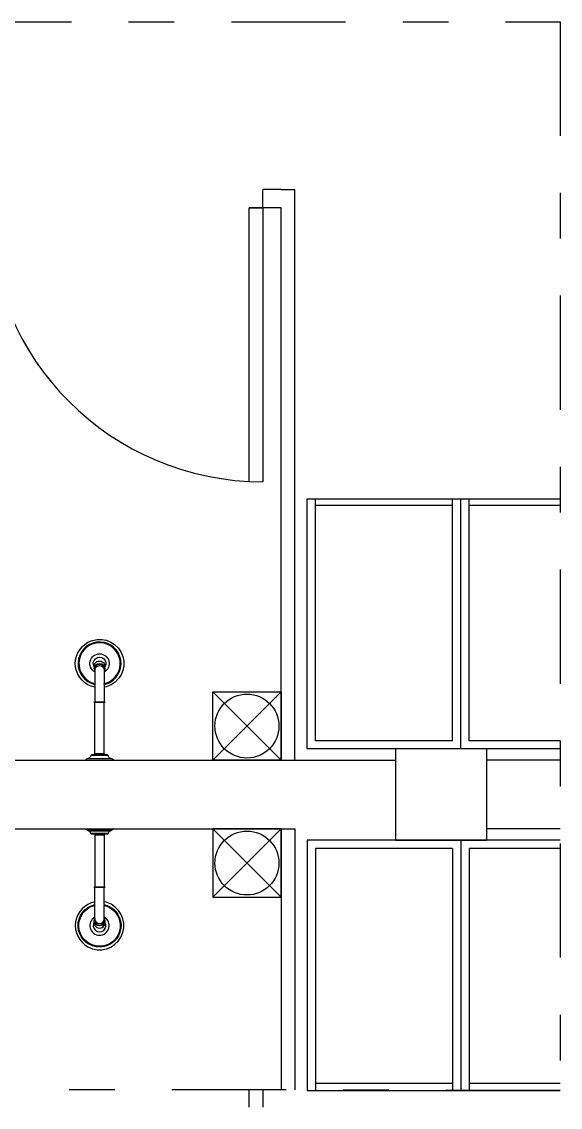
# Model space of a CAD drawing. Header units: inches. Extents: x 542787 to 543192, y 9574025 to 9574373.
# Drawn here: x 542833.332 to 542834.511, y 9574188.034 to 9574190.412 of the extents above; entities that cross this region are included whole.
import ezdxf

# ---------------------------------------------------------------- set-up
doc = ezdxf.new("R2010")
doc.units = ezdxf.units.IN
doc.header["$MEASUREMENT"] = 0
doc.linetypes.add('DASHDOT', pattern=[1, 0.5, -0.25, 0, -0.25])
doc.linetypes.add('DASHDOT2', pattern=[0.5, 0.25, -0.125, 0, -0.125])
doc.layers.add('CERCADURA', color=7, linetype='Continuous')
doc.layers.add('I-ARQ', color=8, linetype='Continuous')

msp = doc.modelspace()

# ---------------------------------------------------------------- linework, layer by layer
at = {"layer": 'CERCADURA', "color": 9, "linetype": 'DASHDOT2'}
msp.add_lwpolyline([(542827.7912, 9574190.4116), (542834.5109, 9574190.4116), (542834.5109, 9574188.0708), (542827.7912, 9574188.0807)], close=True, dxfattribs=at)
at = {"layer": 'I-ARQ'}
for p, q in [((542833.9002, 9574190.0438), (542833.8602, 9574190.0438)), ((542833.8602, 9574190.0038), (542833.8602, 9574190.0438)), ((542833.9002, 9574190.0438), (542833.9302, 9574190.0438)), ((542833.9302, 9574188.7938), (542833.9302, 9574190.0438)), ((542833.9002, 9574190.0038), (542833.8302, 9574190.0038)), ((542833.8302, 9574189.4038), (542833.8302, 9574190.0038)), ((542833.8302, 9574190.0038), (542833.8602, 9574190.0038)), ((542833.8602, 9574190.0038), (542833.8602, 9574189.4038)), ((542833.9002, 9574188.7938), (542833.9002, 9574190.0038)), ((542833.9572, 9574188.8188), (542833.9572, 9574189.3668)), ((542833.9572, 9574189.3668), (542834.2752, 9574189.3668)), ((542833.9752, 9574188.8368), (542833.9752, 9574189.3668)), ((542834.2752, 9574189.3668), (542834.2932, 9574189.3668)), ((542834.2752, 9574188.8368), (542834.2752, 9574189.3668)), ((542834.2932, 9574188.8188), (542834.2932, 9574189.3668)), ((542834.2932, 9574188.8188), (542834.2932, 9574189.3668)), ((542834.2932, 9574189.3668), (542834.5109, 9574189.3668)), ((542834.3112, 9574188.8368), (542834.3112, 9574189.3668)), ((542833.7502, 9574188.7938), (542833.7502, 9574188.9438)), ((542833.7502, 9574188.9438), (542833.9002, 9574188.9438)), ((542833.9002, 9574188.7938), (542833.7502, 9574188.9438)), ((542833.9002, 9574188.9438), (542833.7502, 9574188.7938)), ((542833.9002, 9574188.9438), (542833.9002, 9574188.7938)), ((542834.2752, 9574188.8368), (542833.9752, 9574188.8368)), ((542834.5109, 9574188.8368), (542834.3112, 9574188.8368)), ((542834.2932, 9574188.8188), (542833.9572, 9574188.8188)), ((542834.3502, 9574188.8188), (542834.1502, 9574188.8188)), ((542834.1502, 9574188.8188), (542834.1502, 9574188.6188)), ((542834.3502, 9574188.8188), (542834.1502, 9574188.8188)), ((542834.1502, 9574188.8188), (542834.1502, 9574188.6188)), ((542834.5109, 9574188.8188), (542834.2932, 9574188.8188)), ((542834.3502, 9574188.6188), (542834.3502, 9574188.8188)), ((542834.3502, 9574188.6188), (542834.3502, 9574188.8188)), ((542828.2052, 9574188.7938), (542834.1502, 9574188.7938)), ((542833.9002, 9574188.7938), (542833.7502, 9574188.7938)), ((542834.5109, 9574188.7938), (542834.3502, 9574188.7938)), ((542828.2052, 9574188.6438), (542833.9302, 9574188.6438)), ((542833.7502, 9574188.6438), (542833.7502, 9574188.4938)), ((542833.9002, 9574188.6438), (542833.7502, 9574188.6438)), ((542833.9002, 9574188.6438), (542833.7502, 9574188.4938)), ((542833.9002, 9574188.4938), (542833.7502, 9574188.6438)), ((542833.9002, 9574188.6438), (542833.9002, 9574188.0717)), ((542833.9002, 9574188.4938), (542833.9002, 9574188.6438)), ((542833.9302, 9574188.6438), (542833.9302, 9574188.0717)), ((542834.5109, 9574188.6438), (542834.3502, 9574188.6438)), ((542834.2932, 9574188.6188), (542833.9572, 9574188.6188)), ((542833.9572, 9574188.6188), (542833.9572, 9574188.0708)), ((542834.1502, 9574188.6188), (542834.3502, 9574188.6188)), ((542834.1502, 9574188.6188), (542834.3502, 9574188.6188)), ((542834.2932, 9574188.6188), (542834.2932, 9574188.0708)), ((542834.5109, 9574188.6188), (542834.2932, 9574188.6188)), ((542834.2932, 9574188.6188), (542834.2932, 9574188.0708)), ((542834.2752, 9574188.6008), (542833.9752, 9574188.6008)), ((542833.9752, 9574188.6008), (542833.9752, 9574188.0708)), ((542834.2752, 9574188.6008), (542834.2752, 9574188.0708)), ((542834.5109, 9574188.6008), (542834.3112, 9574188.6008)), ((542834.3112, 9574188.6008), (542834.3112, 9574188.0708)), ((542833.7502, 9574188.4938), (542833.9002, 9574188.4938)), ((542833.8302, 9574188.0338), (542833.8302, 9574188.0718)), ((542833.8602, 9574188.0718), (542833.8602, 9574188.0338)), ((542833.9572, 9574188.0708), (542834.2752, 9574188.0708)), ((542834.2752, 9574188.0708), (542834.2932, 9574188.0708)), ((542834.2932, 9574188.0708), (542834.5109, 9574188.0708))]:
    msp.add_line(p, q, dxfattribs=at)
for points in [[(542834.2752, 9574189.3518), (542833.9752, 9574189.3518)], [(542834.5109, 9574189.3518), (542834.3112, 9574189.3518)], [(542833.4923, 9574188.8058), (542833.4923, 9574188.9215)], [(542833.513, 9574188.8058), (542833.513, 9574188.9215)], [(542833.4923, 9574188.6318), (542833.4923, 9574188.5162)], [(542833.513, 9574188.6318), (542833.513, 9574188.5162)], [(542834.2752, 9574188.0858), (542833.9752, 9574188.0858)], [(542834.5109, 9574188.0858), (542834.3112, 9574188.0858)]]:
    msp.add_lwpolyline(points, dxfattribs=at)
for points in [[(542833.4923, 9574188.9537, -0.700978), (542833.4772, 9574189.0523, -1), (542833.5281, 9574188.9592, -0.07613), (542833.513, 9574188.9537)], [(542833.513, 9574188.96, 0.06962), (542833.5252, 9574188.9646, 5.480122), (542833.4923, 9574188.96)], [(542833.4923, 9574188.9873, -3.836175), (542833.513, 9574188.9873)], [(542833.4909, 9574188.9984, -1.802734), (542833.5144, 9574188.9984)], [(542833.4836, 9574188.8041, -0.280777), (542833.4787, 9574188.798)], [(542833.5217, 9574188.8041, 0.377188), (542833.5198, 9574188.8058), (542833.4856, 9574188.8058, 0.377188), (542833.4836, 9574188.8041)], [(542833.5266, 9574188.798, -0.280777), (542833.5217, 9574188.8041)], [(542833.4836, 9574188.6335, 0.280777), (542833.4787, 9574188.6397)], [(542833.5217, 9574188.6335, -0.377188), (542833.5198, 9574188.6318), (542833.4856, 9574188.6318, -0.377188), (542833.4836, 9574188.6335)], [(542833.5266, 9574188.6397, 0.280777), (542833.5217, 9574188.6335)], [(542833.4923, 9574188.4839, 0.700978), (542833.4772, 9574188.3853, 1), (542833.5281, 9574188.4784, 0.07613), (542833.513, 9574188.4839)], [(542833.513, 9574188.4777, -0.06962), (542833.5252, 9574188.4731, -5.480122), (542833.4923, 9574188.4777)], [(542833.4923, 9574188.4504, 3.836175), (542833.513, 9574188.4504)], [(542833.4909, 9574188.4392, 1.802734), (542833.5144, 9574188.4392)]]:
    msp.add_lwpolyline(points, format="xyb", dxfattribs=at)
at = {"layer": 'I-ARQ', "ltscale": 0.06322}
for points in [[(542833.513, 9574188.96), (542833.513, 9574188.9613, 0.067971), (542833.5246, 9574188.9657, 5.429636), (542833.4923, 9574188.9613)], [(542833.513, 9574188.9873), (542833.513, 9574188.9617, 0.067551), (542833.5244, 9574188.966, 5.416932), (542833.4923, 9574188.9617)], [(542833.513, 9574188.4777), (542833.513, 9574188.4763, -0.067971), (542833.5246, 9574188.4719, -5.429636), (542833.4923, 9574188.4763)], [(542833.513, 9574188.4504), (542833.513, 9574188.476, -0.067551), (542833.5244, 9574188.4716, -5.416932), (542833.4923, 9574188.476)]]:
    msp.add_lwpolyline(points, format="xyb", dxfattribs=at)
at = {"layer": 'I-ARQ', "ltscale": 0.067122}
for points in [[(542833.4909, 9574189.0002), (542833.4909, 9574188.9947, 0.128945), (542833.4923, 9574188.9896)], [(542833.4909, 9574188.4374), (542833.4909, 9574188.4429, -0.128945), (542833.4923, 9574188.4481)]]:
    msp.add_lwpolyline(points, format="xyb", dxfattribs=at)
at = {"layer": 'I-ARQ', "ltscale": 0.06322}
for points in [[(542833.4923, 9574188.9968), (542833.4923, 9574188.9873)], [(542833.4923, 9574188.9873), (542833.4923, 9574188.9537)], [(542833.513, 9574188.9968), (542833.513, 9574188.9873)], [(542833.4923, 9574188.9537), (542833.4923, 9574188.9215)], [(542833.513, 9574188.96), (542833.513, 9574188.9537)], [(542833.513, 9574188.9537), (542833.513, 9574188.9215)], [(542833.4923, 9574188.4839), (542833.4923, 9574188.5162)], [(542833.513, 9574188.4839), (542833.513, 9574188.5162)], [(542833.4923, 9574188.4504), (542833.4923, 9574188.4839)], [(542833.513, 9574188.4777), (542833.513, 9574188.4839)], [(542833.4923, 9574188.4409), (542833.4923, 9574188.4504)], [(542833.513, 9574188.4409), (542833.513, 9574188.4504)]]:
    msp.add_lwpolyline(points, dxfattribs=at)
at = {"layer": 'I-ARQ', "ltscale": 0.067121}
for points in [[(542833.5144, 9574188.9984), (542833.5144, 9574189.0002)], [(542833.5144, 9574188.9949), (542833.5144, 9574188.9984)], [(542833.5144, 9574188.4428), (542833.5144, 9574188.4392)], [(542833.5144, 9574188.4392), (542833.5144, 9574188.4374)]]:
    msp.add_lwpolyline(points, dxfattribs=at)
at = {"layer": 'I-ARQ', "linetype": 'DASHDOT', "ltscale": 0.30975}
for points in [[(542833.4903, 9574188.9215), (542833.5151, 9574188.9215)], [(542833.4903, 9574188.5162), (542833.5151, 9574188.5162)]]:
    msp.add_lwpolyline(points, dxfattribs=at)
at = {"layer": 'I-ARQ', "ltscale": 0.258125}
for points in [[(542833.513, 9574188.9215), (542833.4923, 9574188.9215)], [(542833.513, 9574188.5162), (542833.4923, 9574188.5162)]]:
    msp.add_lwpolyline(points, dxfattribs=at)
at = {"layer": 'I-ARQ', "ltscale": 0.200747}
for points in [[(542833.4755, 9574188.7968, 0.164371), (542833.4718, 9574188.7938), (542833.5336, 9574188.7938, 0.164371), (542833.5298, 9574188.7968)], [(542833.4755, 9574188.6408, -0.164371), (542833.4718, 9574188.6438), (542833.5336, 9574188.6438, -0.164371), (542833.5298, 9574188.6408)]]:
    msp.add_lwpolyline(points, format="xyb", dxfattribs=at)
at = {"layer": 'I-ARQ'}
for points in [[(542833.5298, 9574188.7968), (542833.4755, 9574188.7968), (542833.4787, 9574188.798), (542833.5266, 9574188.798)], [(542833.5298, 9574188.6408), (542833.4755, 9574188.6408), (542833.4787, 9574188.6397), (542833.5266, 9574188.6397)]]:
    msp.add_lwpolyline(points, close=True, dxfattribs=at)
at = {"layer": 'I-ARQ', "ltscale": 0.352288}
for points in [[(542833.5217, 9574188.8041), (542833.4836, 9574188.8041)], [(542833.5217, 9574188.6335), (542833.4836, 9574188.6335)]]:
    msp.add_lwpolyline(points, dxfattribs=at)
at = {"layer": 'I-ARQ', "ltscale": 0.029062}
for points in [[(542833.4934, 9574188.8058), (542833.4934, 9574188.8082), (542833.4923, 9574188.8099)], [(542833.512, 9574188.8058), (542833.512, 9574188.8082)], [(542833.4934, 9574188.6318), (542833.4934, 9574188.6295), (542833.4923, 9574188.6277)], [(542833.512, 9574188.6318), (542833.512, 9574188.6295)]]:
    msp.add_lwpolyline(points, dxfattribs=at)
at = {"layer": 'I-ARQ', "ltscale": 0.242325}
for points in [[(542833.513, 9574188.8082), (542833.4923, 9574188.8082)], [(542833.513, 9574188.6295), (542833.4923, 9574188.6295)]]:
    msp.add_lwpolyline(points, dxfattribs=at)
at = {"layer": 'I-ARQ', "ltscale": 0.218093}
for points in [[(542833.512, 9574188.8082), (542833.4945, 9574188.8082)], [(542833.512, 9574188.6295), (542833.4945, 9574188.6295)]]:
    msp.add_lwpolyline(points, dxfattribs=at)
at = {"layer": 'I-ARQ', "ltscale": 0.025813}
for points in [[(542833.512, 9574188.8082), (542833.513, 9574188.8099)], [(542833.512, 9574188.6295), (542833.513, 9574188.6277)]]:
    msp.add_lwpolyline(points, dxfattribs=at)
at = {"layer": 'I-ARQ'}
for centre in [(542833.8252, 9574188.8688), (542833.8252, 9574188.5688)]:
    msp.add_circle(centre, 0.07, dxfattribs=at)
msp.add_arc((542833.8602, 9574190.0038), 0.6, 180, 270, dxfattribs=at)
at = {"layer": 'I-ARQ', "extrusion": (0, 0, -1)}
for centre, major_axis, ratio, start_param, end_param in [((542833.5027, 9574189.0002), (-0.0118, 0), 0.939693, -0.000029, 1.070796), ((542833.5027, 9574189.0002), (-0.0118, 0), 0.939693, 1.070796, 3.141564), ((542833.5027, 9574188.9947), (-0.0113, 0), 0.939693, -0.408591, 3.550184), ((542833.5027, 9574188.9947), (-0.0112, 0), 0.939693, -0.387458, 3.529051), ((542833.5027, 9574188.9949), (0.0118, 0), 0.939692, 3.141597, 6.283189), ((542833.5027, 9574188.9948), (-0.0105, 0), 0.939693, -0.000029, 1.070796), ((542833.5027, 9574188.9948), (-0.0105, 0), 0.939693, -0.199439, -0.000029), ((542833.5027, 9574188.9917), (-0.0103, 0), 0.939693, 0, 3.141593), ((542833.5027, 9574188.9954), (-0.00722, 0.00722), 1, -0.973099, -0.812083), ((542833.5027, 9574188.9948), (-0.0105, 0), 0.939693, 1.070796, 3.141564), ((542833.5027, 9574188.9954), (-0.00722, 0.00722), 1, 2.382882, 2.5439), ((542833.5027, 9574188.9949), (-0.0118, 0), 0.942388, 3.140774, 3.638398), ((542833.5027, 9574188.9948), (-0.0105, 0), 0.939693, 3.141564, 3.341037)]:
    msp.add_ellipse(centre, major_axis=major_axis, ratio=ratio, start_param=start_param, end_param=end_param, dxfattribs=at)
at = {"layer": 'I-ARQ'}
for centre, major_axis, ratio, start_param, end_param in [((542833.5027, 9574188.4429), (-0.0113, 0), 0.939693, 5.874594, 9.833369), ((542833.5027, 9574188.4429), (-0.0112, 0), 0.939693, 5.895727, 9.812236), ((542833.5027, 9574188.4428), (-0.0118, 0), 0.939693, 6.283156, 9.424748), ((542833.5027, 9574188.4428), (-0.0105, 0), 0.939693, 6.083746, 6.283156), ((542833.5027, 9574188.4428), (-0.0105, 0), 0.939693, 6.283156, 7.353981), ((542833.5027, 9574188.4423), (-0.0105, 0), 0.939693, 6.083746, 6.254788), ((542833.5027, 9574188.4459), (0.0103, 0), 0.939693, 3.141593, 6.283185), ((542833.5027, 9574188.4428), (-0.0105, 0), 0.939693, 1.070796, 3.141564), ((542833.5027, 9574188.4428), (-0.0118, 0), 0.942388, 3.140774, 3.638398), ((542833.5027, 9574188.4423), (-0.0105, 0), 0.939693, 3.169992, 3.341037), ((542833.5027, 9574188.4428), (-0.0105, 0), 0.939693, 3.141564, 3.341037), ((542833.5027, 9574188.4374), (-0.0118, 0), 0.939693, 6.283156, 7.353981), ((542833.5027, 9574188.4374), (-0.0118, 0), 0.939693, 1.070796, 3.141564)]:
    msp.add_ellipse(centre, major_axis=major_axis, ratio=ratio, start_param=start_param, end_param=end_param, dxfattribs=at)

doc.saveas('drawing.dxf')
